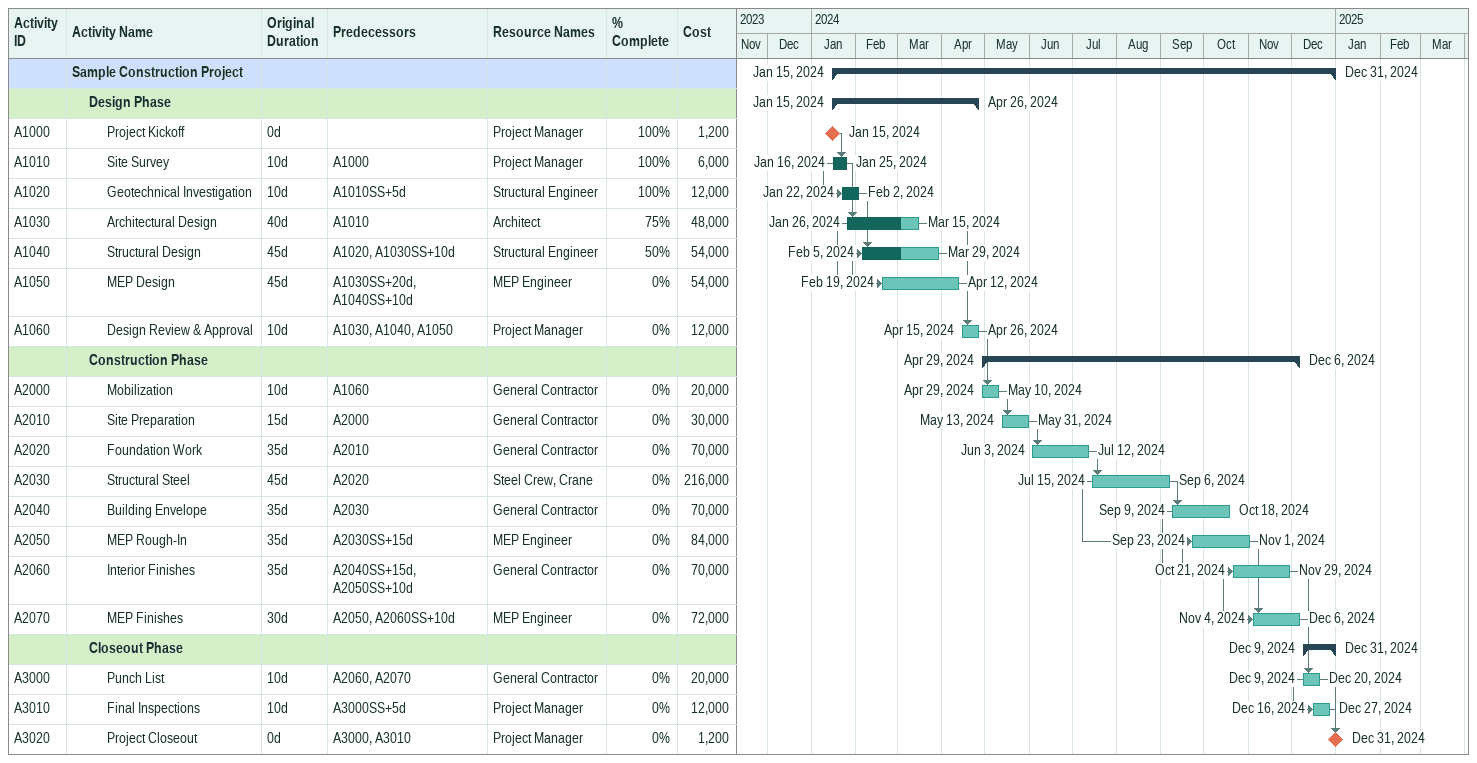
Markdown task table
| ID | Level | Task | Original duration | Start | Finish | Predecessors | Resources | % complete | Cost |
|---|---|---|---|---|---|---|---|---|---|
|  | 1 | **Sample Construction Project** |  | 2024-01-15 | 2024-12-31 |  |  |  |  |
|  | 2 | **Design Phase** |  | 2024-01-15 | 2024-04-26 |  |  |  |  |
| A1000 | 3 | Project Kickoff | 0d | 2024-01-15 | 2024-01-15 |  | Project Manager | 100 | 1200 |
| A1010 | 3 | Site Survey | 10d | 2024-01-16 | 2024-01-25 | A1000 | Project Manager | 100 | 6000 |
| A1020 | 3 | Geotechnical Investigation | 10d | 2024-01-22 | 2024-02-02 | A1010SS+5d | Structural Engineer | 100 | 12000 |
| A1030 | 3 | Architectural Design | 40d | 2024-01-26 | 2024-03-15 | A1010 | Architect | 75 | 48000 |
| A1040 | 3 | Structural Design | 45d | 2024-02-05 | 2024-03-29 | A1020, A1030SS+10d | Structural Engineer | 50 | 54000 |
| A1050 | 3 | MEP Design | 45d | 2024-02-19 | 2024-04-12 | A1030SS+20d, A1040SS+10d | MEP Engineer | 0 | 54000 |
| A1060 | 3 | Design Review & Approval | 10d | 2024-04-15 | 2024-04-26 | A1030, A1040, A1050 | Project Manager | 0 | 12000 |
|  | 2 | **Construction Phase** |  | 2024-04-29 | 2024-12-06 |  |  |  |  |
| A2000 | 3 | Mobilization | 10d | 2024-04-29 | 2024-05-10 | A1060 | General Contractor | 0 | 20000 |
| A2010 | 3 | Site Preparation | 15d | 2024-05-13 | 2024-05-31 | A2000 | General Contractor | 0 | 30000 |
| A2020 | 3 | Foundation Work | 35d | 2024-06-03 | 2024-07-12 | A2010 | General Contractor | 0 | 70000 |
| A2030 | 3 | Structural Steel | 45d | 2024-07-15 | 2024-09-06 | A2020 | Steel Crew, Crane | 0 | 216000 |
| A2040 | 3 | Building Envelope | 35d | 2024-09-09 | 2024-10-18 | A2030 | General Contractor | 0 | 70000 |
| A2050 | 3 | MEP Rough-In | 35d | 2024-09-23 | 2024-11-01 | A2030SS+15d | MEP Engineer | 0 | 84000 |
| A2060 | 3 | Interior Finishes | 35d | 2024-10-21 | 2024-11-29 | A2040SS+15d, A2050SS+10d | General Contractor | 0 | 70000 |
| A2070 | 3 | MEP Finishes | 30d | 2024-11-04 | 2024-12-06 | A2050, A2060SS+10d | MEP Engineer | 0 | 72000 |
|  | 2 | **Closeout Phase** |  | 2024-12-09 | 2024-12-31 |  |  |  |  |
| A3000 | 3 | Punch List | 10d | 2024-12-09 | 2024-12-20 | A2060, A2070 | General Contractor | 0 | 20000 |
| A3010 | 3 | Final Inspections | 10d | 2024-12-16 | 2024-12-27 | A3000SS+5d | Project Manager | 0 | 12000 |
| A3020 | 3 | Project Closeout | 0d | 2024-12-31 | 2024-12-31 | A3000, A3010 | Project Manager | 0 | 1200 |
